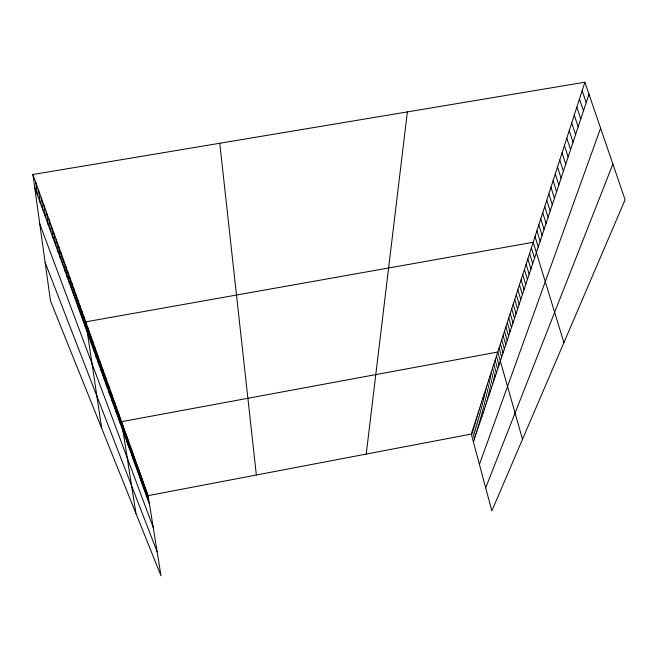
<?xml version="1.0" encoding="UTF-8"?>
<svg xmlns="http://www.w3.org/2000/svg" width="658" height="658" viewBox="0 0 658 658"><rect width="100%" height="100%" fill="white"/><g stroke="black" fill="none" stroke-linecap="round" stroke-linejoin="round"><path stroke-width="0.99" d="M366.235 454.069L407.368 111.901M584.88 82.225L625.1 199.752L491.847 510.863L471.301 434.05L584.88 82.225L32.9 174.502L50.477 300.879L161.004 575.775L148.091 495.639L32.9 174.502M473.431 442.028L588.984 94.234M479.427 464.408L600.606 128.195M485.686 487.817L612.886 164.056M148.091 495.639L471.301 434.05M45.131 262.452L157.13 551.717M39.768 223.885L153.191 527.305M34.693 187.398L149.432 503.946M582.141 90.689L586.204 102.615M579.459 98.996L583.465 110.84M576.836 107.139L580.792 118.901M574.253 115.125L578.16 126.813M571.728 122.964L575.586 134.569M569.244 130.646L573.06 142.177M566.809 138.196L570.576 149.646M564.416 145.599L568.142 156.974M562.072 152.87L565.748 164.163M559.769 160.009L563.404 171.228M557.507 167.017L561.101 178.162M555.278 173.901L558.839 184.98M553.098 180.662L556.61 191.667M550.952 187.308L554.431 198.247M548.846 193.839L552.284 204.704M546.773 200.262L550.17 211.054M544.734 206.571L548.098 217.288M542.735 212.773L546.066 223.424M540.769 218.867L544.059 229.453M538.828 224.863L542.085 235.383M536.928 230.761L540.152 241.223M535.053 236.567L538.244 246.956M563.914 342.604L533.21 242.276L85.754 321.852L101.694 428.268M531.401 247.893L534.526 258.15M529.616 253.412L532.709 263.611M527.856 258.857L530.924 268.99M526.129 264.212L529.164 274.279M524.426 269.476L527.436 279.494M522.756 274.666L525.734 284.618M521.103 279.773L524.056 289.668M519.483 284.807L522.403 294.644M517.879 289.759L520.774 299.538M516.308 294.644L519.17 304.358M514.753 299.448L517.591 309.112M513.224 304.185L516.036 313.792M511.718 308.857L514.507 318.406M510.23 313.455L512.993 322.946M508.766 317.987L511.505 327.429M507.326 322.453L510.04 331.846M505.903 326.861L508.593 336.197M504.505 331.204L507.17 340.482M503.123 335.481L505.763 344.71M501.758 339.709L504.382 348.88M500.417 343.871L503.016 352.992M499.085 347.975L501.667 357.047M522.51 439.281L497.777 352.022L121.557 421.671L135.902 513.347M496.453 356.142L498.986 365.108M495.145 360.197L497.654 369.122M493.854 364.203L496.346 373.07M492.579 368.143L495.046 376.968M491.32 372.041L493.771 380.809M490.078 375.882L492.513 384.601M488.853 379.666L491.271 388.343M487.652 383.408L490.045 392.036M486.459 387.101L488.828 395.68M485.283 390.737L487.636 399.274M484.124 394.331L486.459 402.819M482.98 397.876L485.3 406.323M481.845 401.38L484.148 409.778M480.735 404.834L483.013 413.191M479.633 408.248L481.895 416.555M478.547 411.612L480.792 419.878M477.469 414.943L479.698 423.16M476.408 418.225L478.621 426.409M475.364 421.474L477.56 429.608M474.328 424.673L476.507 432.767M473.308 427.84L475.471 435.892M472.296 430.965L474.443 438.976M147.096 492.858L148.445 501.215M146.092 490.054L147.441 498.451M145.064 487.208L146.421 495.655M144.036 484.329L145.393 492.817M142.992 481.409L144.357 489.947M141.931 478.448L143.304 487.043M140.853 475.454L142.235 484.091M139.767 472.428L141.149 481.105M138.665 469.351L140.055 478.086M137.547 466.242L138.945 475.018M136.412 463.084L137.818 471.918M135.268 459.884L136.683 468.767M134.109 456.644L135.523 465.576M132.932 453.362L134.355 462.344M131.732 450.031L133.163 459.07M130.523 446.659L131.962 455.747M129.297 443.237L130.736 452.383M128.055 439.766L129.503 448.962M126.788 436.254L128.244 445.499M125.513 432.684L126.969 441.987M124.214 429.065L125.678 438.425M122.898 425.397L124.37 434.815M120.249 418.003L121.738 427.535M118.909 414.285L120.406 423.875M117.56 410.518L119.065 420.158M116.186 406.693L117.7 416.391M114.796 402.811L116.31 412.574M113.382 398.871L114.903 408.692M111.95 394.874L113.48 404.752M110.495 390.819L112.033 400.763M109.014 386.707L110.56 396.708M107.517 382.528L109.072 392.587M105.996 378.284L107.55 388.409M104.449 373.983L106.012 384.165M102.887 369.607L104.457 379.855M101.291 365.165L102.87 375.479M99.671 360.658L101.258 371.038M98.034 356.068L99.621 366.522M96.364 351.413L97.96 361.933M94.662 346.684L96.265 357.278M92.942 341.88L94.546 352.54M91.191 336.995L92.803 347.72M89.406 332.035L91.034 342.826M87.596 326.985L89.225 337.85M83.887 316.638L85.532 327.651M81.979 311.324L83.632 322.42M80.046 305.929L81.707 317.09M78.072 300.435L79.741 311.678M76.073 294.85L77.743 306.167M74.033 289.166L75.711 300.558M71.952 283.376L73.647 294.858M69.838 277.487L71.533 289.043M67.692 271.491L69.394 283.129M65.504 265.388L67.206 277.108M63.267 259.17L64.986 270.973M60.997 252.836L62.724 264.722M58.685 246.38L60.413 258.355M56.325 239.808L58.06 251.866M53.923 233.105L55.667 245.253M51.472 226.27L53.224 238.509M48.972 219.311L50.732 231.641M46.43 212.205L48.19 224.625M43.831 204.967L45.599 217.477M41.183 197.581L42.951 210.182M38.477 190.039L40.253 202.746M35.713 182.348L37.506 195.146M219.756 143.263L256.357 475.01"/></g></svg>
